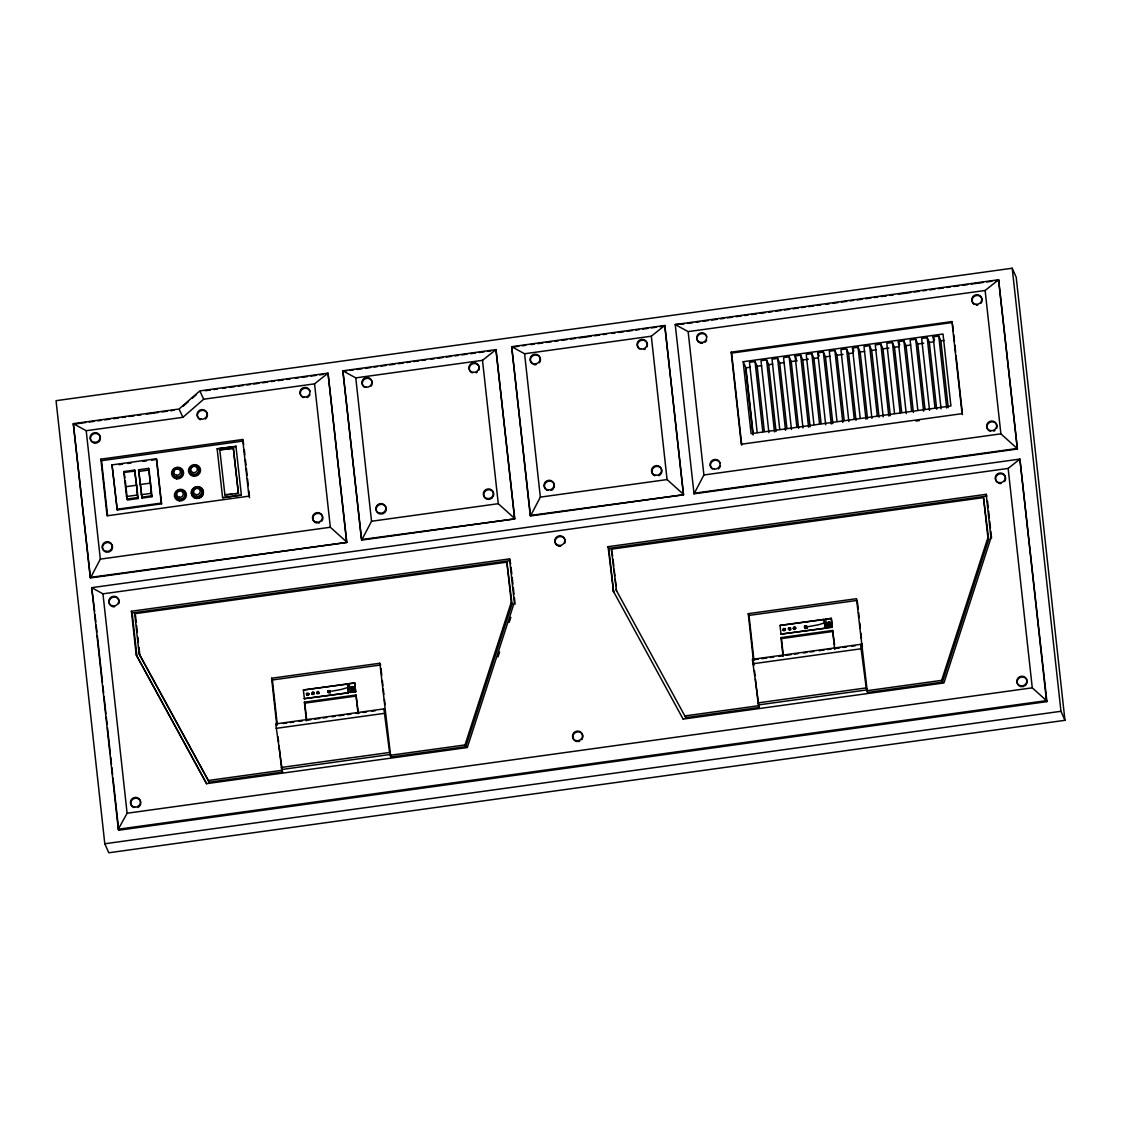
<?xml version="1.0" encoding="UTF-8"?>
<svg xmlns="http://www.w3.org/2000/svg" width="1121" height="1121" viewBox="0 0 1121 1121"><rect width="100%" height="100%" fill="white"/><g stroke="black" fill="none" stroke-linecap="round" stroke-linejoin="round"><path stroke-width="1.5" d="M352.667 688.07L353.297 689.583L351.784 689.485M306.313 693.885L307.14 695.37L308.807 694.698M308.723 693.549L308.527 694.754L307.042 695.16M311.792 693.661L312.591 692.372L313.838 692.512M353.423 688.812L352.611 689.807L351.672 689.289M790.753 628.236C790.683 632.454 786.129 626.975 790.193 627.802M795.658 627.872L794.635 629.47M795.742 628.405L793.948 626.919L793.71 629.231M328.187 690.69L328.033 691.881M329.574 690.704C324.221 692.918 334.633 692.218 328.075 692.119M806.896 628.194C804.303 630.282 803.463 624.467 806.672 626.373M806.307 626.555L806.391 625.784L806.349 627.017M123.885 472.516L123.941 471.549L134.716 470.063L138.191 498.537L127.416 500.022L126.519 496.505L123.885 472.516L134.66 471.016L134.716 470.063M804.822 626.135L804.64 627.087M314.188 693.423C311.26 697.234 311.638 689.079 314.3 693.324M316.626 692.68L317.958 691.405L319.009 693.282M783.033 629.526L784.798 628.545M785.429 629.61L784.083 630.885L782.934 629.638M788.427 628.264L788.497 629.413M793.248 628.124L794.691 627.059M276.747 724.909L271.618 678.233L379.865 663.24L390.767 757.053L465.776 746.67L465.019 744.933L511.288 602.243L506.874 562.167L134.716 613.719L139.13 653.865L209.151 782.22L282.506 772.061L275.724 723.9L383.971 708.892L385.19 711.639M465.776 746.67L512.045 603.967L506.874 562.167M497.99 656.92L499.602 651.974M509.228 622.295L510.826 617.349M753.382 660.339L748.239 613.677L856.5 598.684L867.402 692.498L942.411 682.1L941.64 680.363L987.909 537.674L983.509 497.598L611.351 549.164L616.536 591.033M942.411 682.1L988.68 539.411L983.509 497.598M330.331 692.638L328.145 692.33M90.465 577.946L73.313 423.668L86.205 430.716L100.329 559.127L90.465 577.946L346.823 542.424L328.019 373.153L199.832 390.907L179.066 409.011L73.313 423.668L90.226 577.413L346.823 542.424M94.654 611.281L91.712 587.67L102.964 593.836L127.107 813.243L118.294 829.218L118.742 830.227L1046.916 701.634L1019.886 459.078L91.712 587.67L118.294 829.218L1046.468 700.625L1046.916 701.634M361.48 538.36L342.872 370.827L355.777 377.889L371.541 521.251L361.677 540.098L514.777 518.883L495.972 349.612L342.872 370.827L361.438 539.565L514.777 518.883M530.485 515.968L511.68 346.697L524.586 353.76L540.35 497.121L530.485 515.968L683.586 494.753L664.781 325.482L511.68 346.697L530.247 515.436L683.586 494.753M694.039 493.829L703.904 474.982L688.14 331.62L675.234 324.558L694.039 493.829L1017.392 449.031L998.587 279.76L675.234 324.558L684.118 323.885M828.713 623.822C827.186 626.667 832.23 624.369 829.05 623.514M306.495 693.787L308.667 693.493M316.711 692.372L318.378 691.699M785.345 629.918L783.397 630.436M790.823 629.385L789.815 630.128L788.567 629.47M795.546 628.503L793.892 629.175M828.447 623.851L828.671 625.21L830.002 624.033M313.782 694.445L313.964 692.526M318.84 693.549L316.753 693.367M788.694 628.194L789.548 627.718M183.199 406.152L188.384 401.626M192.28 398.235L196.175 394.844M86.205 430.716L182.905 417.32L203.686 399.216L314.553 383.858L328.019 373.153L346.585 541.891L330.331 527.248L314.553 383.858M482.506 360.331L495.972 349.612L514.539 518.35L498.27 503.693L482.506 360.331L355.777 377.889M651.315 336.202L664.781 325.482L683.348 494.221L667.079 479.564L651.315 336.202L524.586 353.76M688.14 331.62L985.121 290.479L998.587 279.76L1017.392 449.031M1008.143 468.424L1019.886 459.078L1046.468 700.625L1032.273 687.832L1008.143 468.424L102.964 593.836M828.909 623.696L829.96 623.949M327.935 690.816L330.078 690.704M327.893 691.012L329.896 690.704M329.966 690.788L327.893 691.559M328.005 691.643L329.686 691.335L330.177 692.792M327.935 691.881L329.714 691.573M331.578 691.223L339.887 689.695A9.402 1.99 -6.8 0 0 343.629 688.77L345.226 688.252A4.064 0.855 -6.8 0 1 347.636 687.719L348.099 687.663A3.685 1.093 -6.3 0 1 352.19 688.196M328.089 692.498L329.826 692.021M328.215 692.512L329.966 692.344M804.626 626.135L806.489 625.826M804.57 626.261L806.7 626.135M804.514 626.709L806.307 626.373M804.528 627.003L806.307 627.326M829.148 624.383L828.825 623.64A3.685 1.093 -6.3 0 0 824.734 623.094L824.257 623.164A4.064 0.855 -6.8 0 0 821.861 623.682L820.264 624.215A9.402 1.99 -6.8 0 1 816.508 625.14L804.57 627.326L806.812 628.236M804.724 627.928L806.602 627.788M804.92 628.377L806.602 628.068M1012.207 268.227L56.05 400.687L104.799 843.763L108.793 852.773L1064.95 720.313L1016.201 277.237L1012.207 268.227L1060.956 711.289L1064.95 720.313M511.919 347.23L518.799 346.277M522.232 345.8L525.679 345.324M530.836 344.609L534.283 344.133M537.716 343.657L542.886 342.942M546.319 342.466L551.476 341.751M554.923 341.274L558.356 340.798M561.803 340.322L566.96 339.607M570.407 339.131L575.563 338.416M579.011 337.939L591.047 336.258M594.494 335.782L599.651 335.067M603.084 334.59L606.531 334.114M611.688 333.399L615.135 332.923M618.568 332.447L623.738 331.732M627.171 331.256L632.342 330.541M635.775 330.064L639.222 329.588M642.655 329.112L647.826 328.397M651.259 327.921L656.416 327.206M659.863 326.729L665.019 326.015M687.579 323.409L692.764 322.694M696.225 322.217L699.672 321.727M703.133 321.251L708.318 320.536M711.779 320.06L716.964 319.331M720.425 318.854L723.886 318.378M727.347 317.902L732.531 317.187M735.993 316.697L741.177 315.982M744.638 315.505L748.099 315.029M751.56 314.553L756.745 313.824M760.206 313.348L765.391 312.633M768.852 312.156L772.299 311.666M775.76 311.19L780.945 310.475M784.406 309.999L789.59 309.27M793.051 308.793L798.236 308.079M801.697 307.602L805.158 307.126M808.619 306.636L813.804 305.921M817.265 305.444L820.726 304.968M825.911 304.239L829.372 303.763M832.819 303.287L838.018 302.572M841.465 302.095L846.663 301.367M850.11 300.89L853.571 300.414M857.033 299.938L862.217 299.209M865.678 298.732L870.863 298.018M874.324 297.541L877.785 297.065M881.246 296.575L886.431 295.86M889.892 295.384L893.353 294.907M898.538 294.178L910.644 292.511M914.091 292.021L919.29 291.306M922.737 290.829L926.198 290.353M929.659 289.877L934.844 289.148M938.305 288.672L943.49 287.957M946.951 287.48L950.412 286.99M953.873 286.514L959.058 285.799M962.519 285.323L967.703 284.594M971.164 284.117L983.257 282.45M986.718 281.96L991.903 281.245M995.364 280.768L998.825 280.292M343.11 371.359L346.543 370.883M349.99 370.406L353.423 369.93M356.87 369.454L362.027 368.739M365.474 368.263L370.631 367.548M374.078 367.071L377.511 366.595M380.958 366.119L386.114 365.404M389.562 364.928L394.718 364.213M398.151 363.736L403.322 363.022M406.755 362.545L410.202 362.069M413.635 361.593L418.806 360.878M422.239 360.401L425.686 359.925M430.842 359.21L434.289 358.734M437.722 358.258L442.879 357.543M446.326 357.067L451.483 356.352M454.93 355.861L458.363 355.385M461.81 354.909L466.967 354.194M470.414 353.718L475.57 353.003M479.017 352.526L484.174 351.812M487.607 351.335L491.054 350.859M205.269 390.725L210.468 390.01M213.929 389.533L217.404 389.043M222.589 388.328L226.064 387.852M229.525 387.362L234.723 386.647M238.184 386.17L243.383 385.442M246.844 384.965L250.305 384.489M253.766 384.013L258.965 383.284M262.426 382.807L267.625 382.093M271.086 381.602L274.561 381.126M278.022 380.65L283.221 379.935M286.682 379.444L290.143 378.968M295.341 378.253L298.803 377.763M302.264 377.287L307.462 376.572M310.937 376.096L316.122 375.367M319.597 374.89L323.058 374.414M73.552 424.2L85.686 422.519M89.148 422.042L94.36 421.314M97.821 420.837L101.282 420.361M104.757 419.885L109.956 419.156M113.417 418.679L118.63 417.965M122.091 417.474L125.552 416.998M129.027 416.522L134.226 415.793M137.687 415.316L141.162 414.84M146.361 414.111L158.495 412.43M161.97 411.953L167.169 411.239M170.63 410.748L174.105 410.272M731.186 352.162L951.953 321.573L952.374 322.512L731.607 353.101L731.186 352.162L741.317 444.238L962.084 413.663L962.505 414.602M743.181 361.719L943.013 334.03L950.916 405.97L751.098 433.659L743.181 361.719L745.899 367.856L753.242 434.654M764.326 431.375L757.165 366.287L755.05 361.523L749.473 362.307L757.193 432.538M776.04 431.501L768.698 364.689L766.582 359.925L760.991 360.71L768.908 432.65M786.886 428.25L779.712 363.162L777.61 358.398L772.019 359.182L779.754 429.413M798.6 428.376L791.244 361.565L789.142 356.814L783.551 357.585L791.468 429.525M802.986 427.928L795.083 355.988L800.66 355.217L802.776 359.967L810.119 426.779M821.104 423.514L813.944 358.426L811.828 353.661L806.251 354.432L813.972 424.663M825.687 424.775L817.77 352.835L823.36 352.064L825.476 356.828L832.819 423.626M844.155 420.319L836.995 355.231L834.893 350.467L829.302 351.237L837.023 421.468M855.996 420.417L848.639 353.619L846.537 348.855L840.946 349.626L848.863 421.566M860.199 418.259L852.478 348.028L858.055 347.258L860.171 352.022L867.528 418.82M879.046 417.222L871.704 350.425L869.588 345.66L863.997 346.431L871.914 418.371M890.326 415.667L882.97 348.855L880.868 344.105L875.277 344.876L883.194 416.816M901.662 412.36L894.502 347.258L892.386 342.508L886.809 343.278L894.53 413.509M906.244 413.621L898.327 341.681L903.918 340.91L906.034 345.66L913.377 412.472M924.965 409.123L917.805 344.035L915.703 339.271L910.112 340.041L917.833 410.272M936.68 409.235L929.337 342.437L927.221 337.673L921.644 338.444L929.547 410.398M941.08 408.801L933.162 336.846L938.753 336.076L940.855 340.84L948.212 407.638M745.899 367.856L750.159 367.268M757.165 366.287L761.621 365.67M768.698 364.689L772.775 364.129M779.712 363.162L784.182 362.545M791.244 361.565L797.185 360.752M802.776 359.967L808.353 359.196M813.944 358.426L818.4 357.809M825.476 356.828L829.932 356.212M836.995 355.231L843.062 354.39M848.639 353.619L853.095 353.003M860.171 352.022L864.627 351.405M871.704 350.425L875.963 349.836M882.97 348.855L888.911 348.042M894.502 347.258L898.958 346.641M906.034 345.66L910.672 345.03M917.805 344.035L923.746 343.208M929.337 342.437L933.793 341.821M940.855 340.84L944.106 340.392M249.591 497.668L248.918 496.155L107.084 515.8L100.862 459.162L242.697 439.502L243.733 444.448M100.862 459.162L101.535 460.675L243.355 441.015M217.138 448.792L236.027 446.396L217.138 448.792L222.589 497.696L241.379 495.09L235.928 446.186M112.03 464.893L156.38 458.741L156.702 459.47L161.578 503.819L117.229 509.971L112.03 464.893L117.229 509.971M224.943 495.216L219.786 449.871L233.322 447.994L238.479 493.338L235.088 493.8M233.546 448.498L219.786 449.871M119.176 464.669L122.581 464.192M127.696 463.477L131.115 463.015M143.054 461.362L146.473 460.885M151.587 460.171L154.992 459.694M138.598 469.783L148.617 468.382L148.995 469.223L152.022 496.701L141.989 498.088L138.598 469.783L141.989 498.088M132.082 471.479L135.165 471.058M138.612 471.465L148.631 470.077L148.617 468.382M140.335 484.51L150.354 483.123L148.631 470.077M125.776 486.724L136.552 485.225L134.66 471.016M126.519 496.505L137.294 495.02L136.552 485.225M141.162 494.725L151.195 493.338L150.354 483.123M126.967 499.027L137.743 497.528L138.191 498.537M141.596 497.192L151.615 495.804L152.022 496.701M116.906 509.242L161.256 503.091L161.578 503.819M224.718 494.711L238.479 493.338M226.638 494.978L231.711 494.277M915.927 421.048L919.374 420.571M540.35 497.121L667.079 479.564M703.904 474.982L1000.885 433.841L1017.153 448.498L693.801 493.296M371.541 521.251L498.27 503.693M100.329 559.127L330.331 527.248M206.586 783.845L136.202 654.818L131.409 611.253L509.551 558.875L510.686 563.947M608.044 546.698L986.186 494.305L986.942 496.043L608.815 548.421L608.044 546.698L613.607 591.986L608.815 548.421M131.409 611.253L132.18 612.991L510.307 560.598M271.618 678.233L272.375 679.971L380.636 664.977L379.865 663.24M748.239 613.677L749.01 615.401L857.271 600.408M304.422 698.901L303.371 690.004L347.468 683.894L348.519 692.778L304.323 698.677L348.519 692.778M350.2 692.554L349.149 683.656L354.656 682.899L355.707 691.783L350.102 692.33L355.707 691.783M347.566 684.104L303.371 690.004M354.754 683.109L349.149 683.656M781.057 634.332L780.006 625.434L824.103 619.324L825.154 628.222L780.959 634.122L825.154 628.222M826.836 627.984L825.785 619.1L831.292 618.33L832.343 627.228L826.738 627.774L832.343 627.228M824.201 619.549L780.006 625.434M831.39 618.554L825.785 619.1M306.439 720.873L304.38 702.152L356.002 695.006L358.131 711.331M304.38 702.152L304.828 703.161L356.45 696.015M783.061 656.303L781.001 637.597L832.623 630.436L834.57 645.065M781.001 637.597L781.449 638.606L833.071 631.445M283.333 723.493L286.794 723.017M290.269 722.527L293.73 722.05M298.929 721.335L302.39 720.845M307.588 720.13L311.063 719.654M314.525 719.178L319.723 718.449M323.184 717.972L326.659 717.496M331.858 716.767L335.319 716.291M338.78 715.815L343.979 715.086M347.454 714.609L350.915 714.133M356.114 713.404L359.575 712.928M363.05 712.452L366.511 711.975M371.71 711.246L375.171 710.77M861.825 647.069L860.606 644.337L752.359 659.33L759.141 707.491L685.772 717.65L615.765 589.296M754.769 659.652L758.23 659.176M761.691 658.686L766.89 657.971M770.365 657.495L773.826 657.004M779.025 656.289L782.486 655.813M785.961 655.323L791.16 654.608M794.621 654.132L798.082 653.641M803.281 652.926L806.756 652.45M810.217 651.974L813.678 651.483M818.876 650.769L824.089 650.04M827.55 649.563L831.011 649.087M834.486 648.611L839.685 647.882M843.146 647.406L846.607 646.929M851.806 646.2L855.281 645.724M276.214 728.342L384.461 713.348L383.971 708.892M752.85 663.786L861.096 648.779L860.606 644.337M281.343 767.465L389.604 752.457L390.767 757.053M757.978 702.895L866.225 687.902L867.108 689.877L758.861 704.871M282.226 769.44L390.472 754.447M139.13 653.865L208.38 780.482L281.749 770.323L282.506 772.061M389.996 755.33L465.019 744.933M759.141 707.491L758.371 705.754L685.015 715.927L685.772 717.65M866.631 690.76L941.64 680.363M683.278 719.079L943.924 682.969L990.964 537.87L986.186 494.305M127.107 813.243L1032.273 687.832M104.799 843.763L1060.956 711.289M352.512 688.196L353.325 688.504M794.915 626.919L795.672 627.788M316.977 693.577L318.742 693.339L318.56 691.629M784.98 628.489L785.457 629.203M785.303 628.923L783.439 628.503L783.257 630.436M312.255 694.474L311.778 693.759M306.86 695.216L306.818 693.072L308.821 693.759M329.966 690.508L329.686 691.335M793.472 629.021L793.15 628.222M612.837 590.249L683.207 719.29M136.202 654.818L206.656 783.649L467.289 747.539L514.343 602.425L509.551 558.875M203.686 399.216L200.07 391.453M182.905 417.32L179.304 409.557M933.162 336.846L934.578 340.027M987.909 537.674L988.68 539.411M898.327 341.681L899.743 344.848M852.478 348.028L853.88 351.209M817.77 352.835L819.185 356.016M795.083 355.988L796.485 359.154M611.351 549.164L612.669 555.904M511.288 602.243L512.045 603.967M241.379 495.09L222.589 497.696M123.941 471.549L124.949 477.7M208.38 780.482L209.151 782.22M806.503 627.872L804.64 627.634L806.405 627.62M137.294 495.02L137.743 497.528M151.195 493.338L151.615 495.804M861.096 648.779L866.225 687.902M384.461 713.348L389.604 752.457M985.121 290.479L1000.885 433.841M987.503 501.059L988.232 507.771M988.61 511.12L989.339 517.818M989.717 521.167L990.446 527.865M990.81 531.214L991.553 537.926M952.556 324.249L953.326 331.199M953.705 334.675L954.475 341.625M954.854 345.1L955.624 352.05M956.003 355.525L962.308 412.864M951.953 321.573L962.084 413.663M938.753 336.076L946.67 408.016M927.221 337.673L934.956 407.904M915.703 339.271L923.606 411.211M903.918 340.91L911.639 411.127M892.386 342.508L900.121 412.724M880.868 344.105L888.785 416.045M869.588 345.66L877.309 415.891M858.055 347.258L865.973 419.198M846.537 348.855L854.258 419.086M834.893 350.467L842.796 422.407M857.453 602.145L858.21 609.053M858.602 612.514L859.162 617.699M859.737 622.884L860.311 628.068M860.872 633.253L861.446 638.438M862.021 643.622L862.399 647.083M823.36 352.064L831.278 424.004M811.828 353.661L819.563 423.892M831.292 618.33L832.244 627.003M832.623 630.436L834.683 649.157M800.66 355.217L808.577 427.157M824.103 619.324L825.056 628.012M789.142 356.814L796.863 427.031M777.61 358.398L785.527 430.352M766.582 359.925L774.499 431.879M755.05 361.523L762.784 431.753M781.449 638.606L783.327 655.617M745.633 367.884L752.99 434.696M731.607 353.101L741.738 445.177M749.01 615.401L753.957 660.353M753.564 662.077L753.943 665.496M754.503 670.624L755.078 675.767M755.456 679.186L758.371 705.754M613.033 559.253L613.776 565.937M614.14 569.286L614.883 575.97M615.247 579.319L615.99 586.017M511.05 567.296L511.793 574.008M512.157 577.357L512.9 584.055M513.264 587.404L514.007 594.102M514.371 597.451L515.1 604.163M381.014 668.424L381.771 675.346M382.345 680.531L382.92 685.716M383.298 689.177L383.858 694.361M384.433 699.546L385.007 704.731M354.656 682.899L355.609 691.573M356.002 695.006L358.061 713.727M347.468 683.894L348.421 692.568M304.828 703.161L306.692 720.186M272.375 679.971L277.321 724.909M278.064 736.903L278.625 742.032M279.003 745.465L281.749 770.323M244.308 449.605L244.868 454.748M245.443 459.904L246.003 465.047M246.382 468.48L247.138 475.346M247.517 478.779L248.273 485.659M248.834 490.802L249.408 495.958M242.697 439.502L248.918 496.155M233.322 447.994L238.255 492.834M156.38 458.741L161.256 503.091M125.328 481.133L127.219 498.313M135.487 615.457L136.216 622.141M136.594 625.49L137.323 632.174M137.883 637.19L138.429 642.207M138.976 647.223L139.901 655.589M132.18 612.991L136.972 656.542M101.535 460.675L107.574 515.604M95.033 614.756L95.803 621.707M96.182 625.182L96.938 632.132M97.331 635.607L102.487 682.521M102.866 685.996L103.636 692.946M104.015 696.421L105.934 713.797M106.313 717.272L107.084 724.236M107.462 727.711L110.32 753.774M110.713 757.25L111.469 764.2M111.862 767.675L112.618 774.625M112.997 778.1L118.742 830.227M827.971 622.842A2.032 1.934 -23.9 0 1 831.081 623.766A2.032 1.934 -23.9 0 1 829.008 626.317A2.032 1.934 -23.9 0 1 827.312 623.654M827.396 622.772A2.032 1.934 -23.9 0 1 830.689 622.87A2.032 1.934 -23.9 0 1 829.344 625.84A2.032 1.934 -23.9 0 1 826.962 623.71M828.069 622.8A1.527 1.443 -23.9 0 1 830.367 623.374A1.527 1.443 -23.9 0 1 829.12 625.392A1.527 1.443 -23.9 0 1 827.466 623.766M997.438 482.534A5.087 4.834 -23.9 0 1 996.681 475.71A5.087 4.834 -23.9 0 1 1003.771 474.729A5.087 4.834 -23.9 0 1 1004.514 481.554M1001.137 483.459A5.087 4.834 -23.9 0 1 998.559 483.151M556.997 545.338A5.087 4.834 -23.9 0 1 555.988 538.865A5.087 4.834 -23.9 0 1 562.616 537.085A5.087 4.834 -23.9 0 1 564.774 543.251M560.696 546.263A5.087 4.834 -23.9 0 1 558.118 545.955M577.091 741.556A5.087 4.834 -23.9 0 1 572.901 736.133A5.087 4.834 -23.9 0 1 578.66 731.873A5.087 4.834 -23.9 0 1 582.85 737.296M582.486 738.529A5.087 4.834 -23.9 0 1 581.799 739.636M579.683 741.191A5.087 4.834 -23.9 0 1 578.408 741.542M133.749 807.554A5.087 4.834 -23.9 0 1 132.839 799.203A5.087 4.834 -23.9 0 1 140.812 802.342M140.77 803.617A5.087 4.834 -23.9 0 1 137.603 807.512M828.994 622.926A1.527 1.443 -23.9 0 1 830.661 624.425A1.527 1.443 -23.9 0 1 828.783 625.812A1.527 1.443 -23.9 0 1 827.774 623.837M1018.989 685.758A5.087 4.834 -23.9 0 1 1017.966 679.284A5.087 4.834 -23.9 0 1 1024.594 677.504A5.087 4.834 -23.9 0 1 1026.752 683.67M1026.065 684.777A5.087 4.834 -23.9 0 1 1025.112 685.688M1023.963 686.332A5.087 4.834 -23.9 0 1 1022.688 686.683M1021.371 686.697A5.087 4.834 -23.9 0 1 1020.11 686.374M110.965 605.816A5.087 4.834 -23.9 0 1 109.956 599.357A5.087 4.834 -23.9 0 1 116.584 597.577A5.087 4.834 -23.9 0 1 118.742 603.729M114.664 606.741A5.087 4.834 -23.9 0 1 112.086 606.447M364.101 387.053A5.087 4.834 -23.9 0 1 365.46 378.688A5.087 4.834 -23.9 0 1 372.242 383.732M371.878 384.965A5.087 4.834 -23.9 0 1 371.191 386.072M106.733 552.191A5.087 4.834 -23.9 0 1 102.922 545.549A5.087 4.834 -23.9 0 1 110.685 543.461A5.087 4.834 -23.9 0 1 110.489 551.182M109.326 551.84A5.087 4.834 -23.9 0 1 108.05 552.177M317.047 523.059A5.087 4.834 -23.9 0 1 313.067 516.809A5.087 4.834 -23.9 0 1 320.27 513.88A5.087 4.834 -23.9 0 1 321.741 521.139M319.639 522.694A5.087 4.834 -23.9 0 1 318.364 523.045M472.221 372.859A5.087 4.834 -23.9 0 1 471.296 364.507A5.087 4.834 -23.9 0 1 479.284 367.646M479.242 368.907A5.087 4.834 -23.9 0 1 478.877 370.14M477.238 372.158A5.087 4.834 -23.9 0 1 476.075 372.817M309.9 394.872A5.087 4.834 -23.9 0 1 309.214 395.993M308.261 396.904A5.087 4.834 -23.9 0 1 307.098 397.549M303.245 397.591A5.087 4.834 -23.9 0 1 301.815 389.674A5.087 4.834 -23.9 0 1 309.999 391.145M200.365 419.73A5.087 4.834 -23.9 0 1 198.235 412.64A5.087 4.834 -23.9 0 1 205.914 411.575A5.087 4.834 -23.9 0 1 205.381 419.03M92.272 442.206A5.087 4.834 -23.9 0 1 93.029 434.121A5.087 4.834 -23.9 0 1 100.456 437.61M100.414 438.886A5.087 4.834 -23.9 0 1 98.41 442.136M97.247 442.781A5.087 4.834 -23.9 0 1 93.393 442.837M380.425 514.049A5.087 4.834 -23.9 0 1 376.18 509.06A5.087 4.834 -23.9 0 1 381.112 504.352A5.087 4.834 -23.9 0 1 386.227 508.528M386.185 509.789A5.087 4.834 -23.9 0 1 384.181 513.04M383.018 513.698A5.087 4.834 -23.9 0 1 381.743 514.035M490.508 499.027A5.087 4.834 -23.9 0 1 483.683 495.244A5.087 4.834 -23.9 0 1 489.485 489.709A5.087 4.834 -23.9 0 1 493.296 496.365M492.609 497.472A5.087 4.834 -23.9 0 1 491.657 498.383M654.832 475.766A5.087 4.834 -23.9 0 1 652.968 468.326A5.087 4.834 -23.9 0 1 660.956 468.242A5.087 4.834 -23.9 0 1 658.686 475.724M547.342 490.438A5.087 4.834 -23.9 0 1 546.431 482.086A5.087 4.834 -23.9 0 1 554.405 485.225M554.377 486.486A5.087 4.834 -23.9 0 1 553.998 487.719M553.312 488.84A5.087 4.834 -23.9 0 1 551.21 490.395M532.279 363.765A5.087 4.834 -23.9 0 1 531.536 356.94A5.087 4.834 -23.9 0 1 538.612 355.96A5.087 4.834 -23.9 0 1 539.369 362.77M535.978 364.675A5.087 4.834 -23.9 0 1 533.4 364.381M639.278 348.939A5.087 4.834 -23.9 0 1 640.049 340.84A5.087 4.834 -23.9 0 1 647.462 344.343M647.434 345.604A5.087 4.834 -23.9 0 1 647.055 346.837M645.416 348.855A5.087 4.834 -23.9 0 1 644.267 349.514M174.764 469.419A4.82 4.582 -23.9 0 1 182.289 471.997A4.82 4.582 -23.9 0 1 176.431 477.588A4.82 4.582 -23.9 0 1 173.867 470.274M989.955 431.179A5.087 4.834 -23.9 0 1 987.405 424.845A5.087 4.834 -23.9 0 1 994.061 422.127A5.087 4.834 -23.9 0 1 996.611 428.46M994.972 430.478A5.087 4.834 -23.9 0 1 993.823 431.137M720.411 465.649A5.087 4.834 -23.9 0 1 718.393 468.9M712.269 468.97A5.087 4.834 -23.9 0 1 712.466 461.249A5.087 4.834 -23.9 0 1 720.13 463.155M973.939 304.225A5.087 4.834 -23.9 0 1 973.196 297.415A5.087 4.834 -23.9 0 1 980.286 296.434A5.087 4.834 -23.9 0 1 981.029 303.245M977.638 305.15A5.087 4.834 -23.9 0 1 976.335 305.164M706.636 340.252A5.087 4.834 -23.9 0 1 704.997 342.269M702.559 343.264A5.087 4.834 -23.9 0 1 699.98 342.956M698.859 342.339A5.087 4.834 -23.9 0 1 699.07 334.619A5.087 4.834 -23.9 0 1 706.734 336.524M182.345 490.802A4.82 4.582 -23.9 0 1 184.124 497.878A4.82 4.582 -23.9 0 1 176.529 497.962A4.82 4.582 -23.9 0 1 178.687 490.844M195.264 465.846A4.82 4.582 -23.9 0 1 199.048 471.773A4.82 4.582 -23.9 0 1 192.195 474.575A4.82 4.582 -23.9 0 1 190.794 467.667M191.705 466.798A4.82 4.582 -23.9 0 1 192.798 466.182M999.47 482.675A5.087 4.834 -23.9 0 0 1004.948 475.921A5.087 4.834 -23.9 0 0 996.331 474.926A5.087 4.834 -23.9 0 0 999.47 482.675M559.029 545.479A5.087 4.834 -23.9 0 0 564.522 538.725A5.087 4.834 -23.9 0 0 555.904 537.73A5.087 4.834 -23.9 0 0 559.029 545.479M576.74 740.757A5.087 4.834 -23.9 0 0 582.219 734.003A5.087 4.834 -23.9 0 0 573.602 733.008A5.087 4.834 -23.9 0 0 576.74 740.757M134.66 807.078A5.087 4.834 -23.9 0 0 140.153 800.324A5.087 4.834 -23.9 0 0 131.521 799.315A5.087 4.834 -23.9 0 0 134.66 807.078M1021.021 685.898A5.087 4.834 -23.9 0 0 1026.5 679.144A5.087 4.834 -23.9 0 0 1017.882 678.149A5.087 4.834 -23.9 0 0 1021.021 685.898M112.997 605.957A5.087 4.834 -23.9 0 0 118.49 599.203A5.087 4.834 -23.9 0 0 109.872 598.208A5.087 4.834 -23.9 0 0 112.997 605.957M366.133 387.207A5.087 4.834 -23.9 0 0 371.612 380.453A5.087 4.834 -23.9 0 0 362.994 379.444A5.087 4.834 -23.9 0 0 366.133 387.207M316.697 522.26A5.087 4.834 -23.9 0 0 322.175 515.506A5.087 4.834 -23.9 0 0 313.558 514.511A5.087 4.834 -23.9 0 0 316.697 522.26M106.383 551.406A5.087 4.834 -23.9 0 0 111.876 544.652A5.087 4.834 -23.9 0 0 103.244 543.643A5.087 4.834 -23.9 0 0 106.383 551.406M473.132 372.382A5.087 4.834 -23.9 0 0 478.625 365.628A5.087 4.834 -23.9 0 0 469.993 364.619A5.087 4.834 -23.9 0 0 473.132 372.382M304.155 397.114A5.087 4.834 -23.9 0 0 309.648 390.36A5.087 4.834 -23.9 0 0 301.017 389.351A5.087 4.834 -23.9 0 0 304.155 397.114M201.276 419.24A5.087 4.834 -23.9 0 0 206.768 412.486A5.087 4.834 -23.9 0 0 198.151 411.491A5.087 4.834 -23.9 0 0 201.276 419.24M94.304 442.347A5.087 4.834 -23.9 0 0 99.797 435.593A5.087 4.834 -23.9 0 0 91.165 434.598A5.087 4.834 -23.9 0 0 94.304 442.347M352.204 690.872A2.032 1.934 -23.9 0 0 354.404 688.168A2.032 1.934 -23.9 0 0 350.957 687.776A2.032 1.934 -23.9 0 0 352.204 690.872M352.288 690.396A1.527 1.443 -23.9 0 0 353.928 688.364A1.527 1.443 -23.9 0 0 351.349 688.07A1.527 1.443 -23.9 0 0 352.288 690.396M352.008 690.438A2.032 1.934 -23.9 0 0 354.208 687.734A2.032 1.934 -23.9 0 0 350.761 687.341A2.032 1.934 -23.9 0 0 352.008 690.438M352.092 689.961A1.527 1.443 -23.9 0 0 353.732 687.93A1.527 1.443 -23.9 0 0 351.153 687.635A1.527 1.443 -23.9 0 0 352.092 689.961M487.565 498.593A5.087 4.834 -23.9 0 0 493.044 491.839A5.087 4.834 -23.9 0 0 484.426 490.844A5.087 4.834 -23.9 0 0 487.565 498.593M380.075 513.264A5.087 4.834 -23.9 0 0 385.568 506.51A5.087 4.834 -23.9 0 0 376.936 505.501A5.087 4.834 -23.9 0 0 380.075 513.264M655.743 475.29A5.087 4.834 -23.9 0 0 661.236 468.536A5.087 4.834 -23.9 0 0 652.604 467.541A5.087 4.834 -23.9 0 0 655.743 475.29M548.253 489.961A5.087 4.834 -23.9 0 0 553.746 483.207A5.087 4.834 -23.9 0 0 545.128 482.198A5.087 4.834 -23.9 0 0 548.253 489.961M641.31 349.079A5.087 4.834 -23.9 0 0 646.803 342.325A5.087 4.834 -23.9 0 0 638.185 341.316A5.087 4.834 -23.9 0 0 641.31 349.079M534.311 363.905A5.087 4.834 -23.9 0 0 539.804 357.151A5.087 4.834 -23.9 0 0 531.186 356.142A5.087 4.834 -23.9 0 0 534.311 363.905M714.301 469.11A5.087 4.834 -23.9 0 0 719.78 462.356A5.087 4.834 -23.9 0 0 711.162 461.362A5.087 4.834 -23.9 0 0 714.301 469.11M990.866 430.702A5.087 4.834 -23.9 0 0 996.359 423.948A5.087 4.834 -23.9 0 0 987.741 422.939A5.087 4.834 -23.9 0 0 990.866 430.702M975.971 304.366A5.087 4.834 -23.9 0 0 981.464 297.611A5.087 4.834 -23.9 0 0 972.846 296.617A5.087 4.834 -23.9 0 0 975.971 304.366M700.891 342.48A5.087 4.834 -23.9 0 0 706.384 335.725A5.087 4.834 -23.9 0 0 697.752 334.731A5.087 4.834 -23.9 0 0 700.891 342.48M176.642 478.863A6.095 5.801 -23.9 0 0 183.227 470.75A6.095 5.801 -23.9 0 0 172.886 469.545A6.095 5.801 -23.9 0 0 176.642 478.863M176.614 477.14A4.82 4.582 -23.9 0 0 181.826 470.722A4.82 4.582 -23.9 0 0 173.643 469.769A4.82 4.582 -23.9 0 0 176.614 477.14M176.656 475.262A3.307 3.139 -23.9 0 0 180.229 470.862A3.307 3.139 -23.9 0 0 174.624 470.217A3.307 3.139 -23.9 0 0 176.656 475.262M179.458 500.905A6.095 5.801 -23.9 0 0 186.044 492.792A6.095 5.801 -23.9 0 0 175.703 491.601A6.095 5.801 -23.9 0 0 179.458 500.905M193.569 476.243A6.095 5.801 -23.9 0 0 200.155 468.13A6.095 5.801 -23.9 0 0 189.813 466.939A6.095 5.801 -23.9 0 0 193.569 476.243M196.455 498.439A6.095 5.801 -23.9 0 0 203.041 490.325A6.095 5.801 -23.9 0 0 192.63 488.98A6.095 5.801 -23.9 0 0 196.385 498.285A6.095 5.801 -23.9 0 0 202.971 490.185A6.095 5.801 -23.9 0 0 192.686 489.134A6.095 5.801 -23.9 0 0 196.455 498.439M179.43 499.195A4.82 4.582 -23.9 0 0 184.643 492.778A4.82 4.582 -23.9 0 0 176.459 491.825A4.82 4.582 -23.9 0 0 179.43 499.195M179.472 497.304A3.307 3.139 -23.9 0 0 183.045 492.918A3.307 3.139 -23.9 0 0 177.44 492.259A3.307 3.139 -23.9 0 0 179.472 497.304M196.581 497.079A4.82 4.582 -23.9 0 0 201.794 490.662A4.82 4.582 -23.9 0 0 193.611 489.709A4.82 4.582 -23.9 0 0 196.581 497.079M193.541 474.533A4.82 4.582 -23.9 0 0 198.753 468.116A4.82 4.582 -23.9 0 0 190.57 467.163A4.82 4.582 -23.9 0 0 193.541 474.533M193.583 472.642A3.307 3.139 -23.9 0 0 197.156 468.256A3.307 3.139 -23.9 0 0 191.551 467.597A3.307 3.139 -23.9 0 0 193.583 472.642M196.357 496.575A4.82 4.582 -23.9 0 0 201.57 490.157A4.82 4.582 -23.9 0 0 193.387 489.204A4.82 4.582 -23.9 0 0 196.357 496.575M196.399 494.697A3.307 3.139 -23.9 0 0 199.972 490.297A3.307 3.139 -23.9 0 0 194.367 489.653A3.307 3.139 -23.9 0 0 196.399 494.697"/></g></svg>
